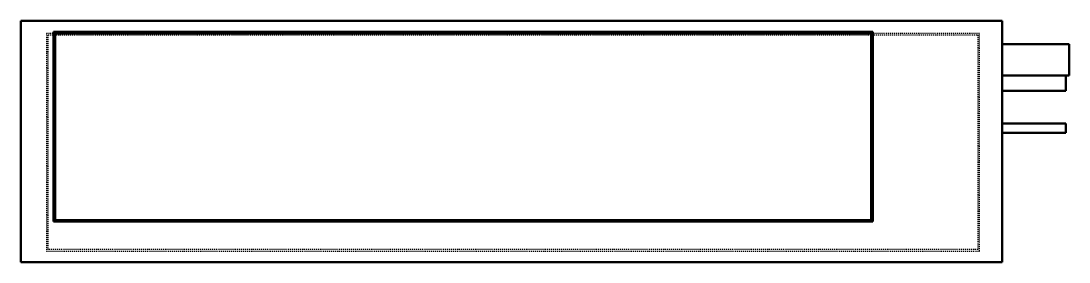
# Model space of a CAD drawing. Header units: millimetres. Extents: x -500 to 568, y 0 to 246.
import ezdxf

# ---------------------------------------------------------------- set-up
doc = ezdxf.new("R2010")
doc.units = ezdxf.units.MM
doc.linetypes.add('Dashed', pattern=[2, 1, -1])
doc.layers.add('AM_0', color=7, linetype='Continuous', lineweight=50)
doc.layers.add('AM_9', color=6, linetype='Dashed', lineweight=25)

# ---------------------------------------------------------------- blocks, each defined once
blk = doc.blocks.new('1_FBA18AAVJU_PART4_0_in_FBA18AAVJU_0')
at = {"layer": 'AM_0'}
for p, q in [((568.325, 222.25), (500.0625, 222.25)), ((568.325, 222.25), (568.325, 190.5)), ((565.15, 190.5), (568.325, 190.5))]:
    blk.add_line(p, q, dxfattribs=at)
blk = doc.blocks.new('2_FBA18AAVJU_PART3_0_in_FBA18AAVJU_0')
at = {"layer": 'AM_0'}
for p, q in [((565.15, 141.2875), (500.0625, 141.2875)), ((565.15, 141.2875), (565.15, 131.7625)), ((500.0625, 131.7625), (565.15, 131.7625))]:
    blk.add_line(p, q, dxfattribs=at)
blk = doc.blocks.new('3_FBA18AAVJU_PART2_0_in_FBA18AAVJU_0')
at = {"layer": 'AM_0'}
for p, q in [((565.15, 190.5), (500.0625, 190.5)), ((565.15, 190.5), (565.15, 174.625)), ((500.0625, 174.625), (565.15, 174.625))]:
    blk.add_line(p, q, dxfattribs=at)
blk = doc.blocks.new('4_FBA18AAVJU_PART1_0_in_FBA18AAVJU_0')
at = {"layer": 'AM_0'}
for p, q in [((-500.0625, 246.0625), (500.0625, 246.0625)), ((-500.0625, 246.0625), (-500.0625, 0)), ((500.0625, 246.0625), (500.0625, 0)), ((368.3, 234.95), (-466.725, 234.95)), ((-466.725, 234.95), (-466.725, 41.275)), ((-465.1375, 42.8625), (-465.1375, 233.3625)), ((-465.1375, 233.3625), (366.7125, 233.3625)), ((366.7125, 233.3625), (366.7125, 42.8625)), ((368.3, 41.275), (368.3, 234.95)), ((366.7125, 42.8625), (-465.1375, 42.8625)), ((-466.725, 41.275), (368.3, 41.275)), ((500.0625, 0), (-500.0625, 0))]:
    blk.add_line(p, q, dxfattribs=at)
at = {"layer": 'AM_9'}
for p, q in [((-465.1375, 233.3625), (-473.86875, 233.3625)), ((-473.86875, 233.3625), (-473.86875, 11.1125)), ((-472.28125, 12.7), (-472.28125, 231.775)), ((-472.28125, 231.775), (475.45625, 231.775)), ((477.04375, 233.3625), (366.7125, 233.3625)), ((475.45625, 231.775), (475.45625, 12.7)), ((477.04375, 11.1125), (477.04375, 233.3625)), ((-473.86875, 11.1125), (477.04375, 11.1125)), ((475.45625, 12.7), (-472.28125, 12.7))]:
    blk.add_line(p, q, dxfattribs=at)

msp = doc.modelspace()

# ---------------------------------------------------------------- block references
for name in ['4_FBA18AAVJU_PART1_0_in_FBA18AAVJU_0', '1_FBA18AAVJU_PART4_0_in_FBA18AAVJU_0', '3_FBA18AAVJU_PART2_0_in_FBA18AAVJU_0', '2_FBA18AAVJU_PART3_0_in_FBA18AAVJU_0']:
    msp.add_blockref(name, (0, 0))

doc.saveas('drawing.dxf')
